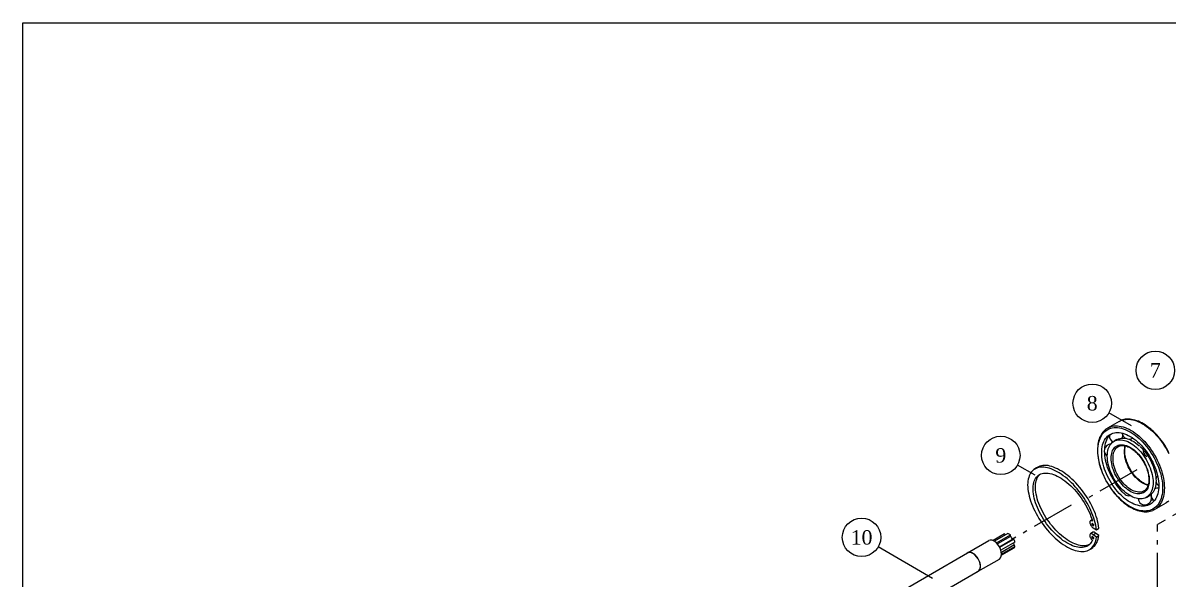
# Model space of a CAD drawing. Extents: x 985 to 3041, y -402 to 1051.
# Drawn here: x 985 to 2324, y 401 to 1051 of the extents above; entities that cross this region are included whole.
import ezdxf
from ezdxf.enums import TextEntityAlignment as Align

# ---------------------------------------------------------------- set-up
doc = ezdxf.new("R2010")
doc.units = 0
doc.header["$LTSCALE"] = 5
doc.linetypes.add('CENTER', pattern=[15, 10, -2, 1, -2])
for name, color, linetype in [('5', 3, 'CONTINUOUS'), ('6', 2, 'CONTINUOUS'), ('7', 4, 'CENTER'), ('8', 1, 'CONTINUOUS'), ('P08-滾珠軸承_6212Z', 8, 'CONTINUOUS'), ('P09-C型扣環_R110', 9, 'CONTINUOUS'), ('P10-第一齒輪', 10, 'CONTINUOUS')]:
    doc.layers.add(name, color=color, linetype=linetype)
doc.styles.add('BEAR', font='Times New Roman.ttf')
doc.styles.get("Standard").update_dxf_attribs({"font": 'romans.shx', "bigfont": 'chineset.shx'})

# ---------------------------------------------------------------- blocks, each defined once
blk = doc.blocks.new('件號')
at = {"layer": '5'}
blk.add_circle((0, 4), 4, dxfattribs=at)
at = {"layer": '6'}
blk.add_attdef('件號', text='', height=3, dxfattribs=at).set_placement((0, 4), align=Align.MIDDLE)

msp = doc.modelspace()

# ---------------------------------------------------------------- linework, layer by layer
at = {"layer": '5'}
for p, q in [((2281.4, 580), (2254.9, 595.2)), ((2168.9, 522.2), (2148.1, 534.2)), ((2048.9, 401.6), (1985.3, 438.4))]:
    msp.add_line(p, q, dxfattribs=at)
at = {"layer": '7'}
for p, q in [((2450.7, 544.8), (2311.9, 464.6)), ((2287.8, 528.7), (2230.1, 495.3)), ((2211, 487.2), (2142.4, 447.6)), ((2311.9, 306.4), (2311.9, 464.6))]:
    msp.add_line(p, q, dxfattribs=at)
at = {"layer": '8'}
msp.add_lwpolyline([(985.1, 1051.5), (3041, 1051.5), (3041, -402.2), (985.1, -402.2)], close=True, dxfattribs=at)
at = {"layer": 'P08-滾珠軸承_6212Z'}
for p, q in [((2266.9, 585.2), (2253.5, 577.5)), ((2264.4, 564), (2261, 562)), ((2271.1, 567.6), (2271.7, 568.1)), ((2259.1, 560.7), (2259.2, 561.6)), ((2265.8, 555.7), (2266, 555.8)), ((2297, 561.4), (2297, 561.5)), ((2297, 561.4), (2297, 561.3)), ((2297, 495.4), (2297, 495.5)), ((2298.8, 496.4), (2302.3, 498.4)), ((2305, 495.8), (2304.7, 495.9)), ((2312, 499.3), (2312, 499.4)), ((2297, 495.4), (2297, 495.3)), ((2308.5, 482.2), (2306.2, 481.1)), ((2308.5, 482.2), (2321.9, 490))]:
    msp.add_line(p, q, dxfattribs=at)
for points in [[(2251.5, 576.2), (2251.5, 576.2), (2250.2, 575.1), (2249, 573.9), (2247.9, 572.6), (2246.8, 571.2), (2245.9, 569.7), (2245, 568.1), (2244.2, 566.4), (2243.5, 564.5), (2243, 562.6), (2242.5, 560.6), (2242.1, 558.5), (2241.9, 556.4), (2241.7, 554.1), (2241.6, 552), (2241.6, 551.7)], [(2242.1, 551.1), (2242.2, 553.7), (2242.4, 556.3), (2242.7, 558.7), (2243.2, 561.1), (2243.9, 563.3), (2244.6, 565.4), (2245.5, 567.3), (2246.6, 569.1), (2247.7, 570.8), (2249, 572.3), (2250.4, 573.6), (2252, 574.8), (2253.6, 575.8), (2255.3, 576.6), (2257.1, 577.3), (2259, 577.7), (2261, 578), (2263, 578.1), (2265.2, 578), (2267.3, 577.7), (2269.6, 577.2), (2271.8, 576.6), (2274.1, 575.8), (2276.4, 574.7), (2278.7, 573.6), (2281.1, 572.2), (2283.4, 570.7), (2285.7, 569.1), (2288, 567.2), (2290.3, 565.3), (2292.5, 563.2), (2294.7, 561), (2296.8, 558.6), (2298.8, 556.1), (2300.8, 553.6), (2302.7, 550.9), (2304.5, 548.2), (2306.2, 545.4), (2307.9, 542.5), (2309.4, 539.6), (2310.8, 536.6), (2312.1, 533.7), (2313.2, 530.7), (2314.3, 527.7), (2315.2, 524.6), (2316, 521.7), (2316.6, 518.7), (2317.1, 515.8), (2317.5, 512.9), (2317.7, 510.1), (2317.7, 507.4), (2317.7, 504.7), (2317.5, 502.2), (2317.1, 499.7), (2316.6, 497.4), (2316, 495.2), (2315.2, 493.1), (2314.3, 491.1), (2313.2, 489.3), (2312.1, 487.7), (2310.8, 486.2), (2309.4, 484.8), (2307.9, 483.7), (2306.2, 482.7), (2304.5, 481.8), (2302.7, 481.2), (2300.8, 480.8), (2298.8, 480.5), (2296.8, 480.4), (2294.7, 480.5), (2292.5, 480.8), (2290.3, 481.2), (2288, 481.9), (2285.7, 482.7), (2283.4, 483.7), (2281.1, 484.9), (2278.7, 486.2), (2276.4, 487.7), (2274.1, 489.4), (2271.8, 491.2), (2269.6, 493.2), (2267.3, 495.3), (2265.2, 497.5), (2263, 499.9), (2261, 502.3), (2259, 504.9), (2257.1, 507.5), (2255.3, 510.3), (2253.6, 513.1), (2252, 515.9), (2250.4, 518.9), (2249, 521.8), (2247.7, 524.8), (2246.6, 527.8), (2245.5, 530.8), (2244.6, 533.8), (2243.9, 536.8), (2243.2, 539.8), (2242.7, 542.7), (2242.4, 545.5), (2242.2, 548.3), (2242.1, 551.1)], [(2251.6, 576.3), (2251.9, 576.4), (2253.5, 577.5), (2255.2, 578.3), (2255.6, 578.5)], [(2255.6, 578.5), (2257, 579), (2258.9, 579.6), (2260.9, 579.9), (2262.9, 580), (2265, 580), (2267.2, 579.8), (2269.4, 579.4), (2271.7, 578.8), (2274, 578.1), (2276.3, 577.1), (2278.6, 576), (2281, 574.8), (2283.3, 573.3), (2285.7, 571.7), (2288, 570), (2290.3, 568.1), (2292.5, 566), (2294.8, 563.9), (2296.9, 561.6), (2299, 559.2), (2301.1, 556.7), (2303.1, 554.1), (2305, 551.4), (2306.8, 548.6), (2308.5, 545.7), (2310.1, 542.8), (2311.6, 539.9), (2313, 536.9), (2314.3, 533.9), (2315.4, 530.8), (2316.4, 527.8), (2317.3, 524.8), (2318.1, 521.8), (2318.7, 518.8), (2319.2, 515.9), (2319.6, 513), (2319.8, 510.1), (2319.9, 507.4), (2319.8, 504.7), (2319.6, 502.1), (2319.2, 499.7), (2318.7, 497.3), (2318.1, 495), (2317.3, 492.9), (2316.4, 490.9), (2315.4, 489.1), (2314.3, 487.4), (2313, 485.9), (2311.6, 484.5), (2309.7, 482.9)], [(2266.9, 585.2), (2268.6, 586.1), (2269.1, 586.3)], [(2269.1, 586.3), (2270.4, 586.8), (2272.3, 587.3), (2274.3, 587.6), (2276.3, 587.8), (2278.4, 587.8), (2280.6, 587.6), (2282.8, 587.2), (2285.1, 586.6), (2287.4, 585.8), (2289.7, 584.9), (2292.1, 583.8), (2294.4, 582.5), (2296.8, 581.1), (2299.1, 579.5), (2301.4, 577.7), (2303.7, 575.8), (2306, 573.8), (2308.2, 571.6), (2310.4, 569.3), (2312.5, 566.9), (2314.5, 564.4), (2316.5, 561.8), (2318.4, 559.1), (2320.2, 556.3), (2321.9, 553.5), (2323.5, 550.6), (2325, 547.6)], [(2325.1, 548.9), (2323.8, 551.4), (2322.4, 553.9), (2321, 556.3), (2319.5, 558.6), (2317.9, 560.9), (2316.3, 563.2), (2314.6, 565.4), (2312.8, 567.5), (2311, 569.5), (2309.2, 571.5), (2307.3, 573.3), (2305.4, 575.1), (2303.5, 576.8), (2301.5, 578.3), (2299.5, 579.8), (2297.5, 581.1), (2295.5, 582.4), (2293.5, 583.5), (2291.5, 584.5), (2289.5, 585.4), (2287.5, 586.1), (2285.5, 586.8), (2283.5, 587.3), (2281.6, 587.6), (2279.7, 587.8), (2277.8, 587.9), (2276, 587.9), (2274.2, 587.7), (2272.5, 587.4), (2270.9, 587), (2269.3, 586.4), (2269.2, 586.3)], [(2246.6, 548.5), (2246.7, 550.9), (2246.9, 553.3), (2247.2, 555.6), (2247.7, 557.8), (2248.4, 559.8), (2249.1, 561.7), (2250, 563.5), (2251.1, 565.1), (2252.2, 566.6), (2253.5, 567.9), (2254.9, 569.1), (2256.3, 570), (2257.9, 570.8), (2259.6, 571.5), (2261.4, 571.9), (2263.3, 572.2), (2265.2, 572.2), (2267.2, 572.1), (2269.2, 571.8), (2271.3, 571.4), (2273.4, 570.7), (2275.6, 569.9), (2277.7, 568.9), (2279.9, 567.7), (2282.1, 566.4), (2284.3, 564.9), (2286.4, 563.2), (2288.5, 561.4), (2290.6, 559.5), (2292.7, 557.4), (2294.6, 555.2), (2296.6, 552.9), (2298.4, 550.5), (2300.2, 548), (2301.9, 545.5), (2303.5, 542.8), (2305, 540.1), (2306.3, 537.4), (2307.6, 534.6), (2308.8, 531.8), (2309.8, 529), (2310.7, 526.2), (2311.5, 523.4), (2312.1, 520.6), (2312.6, 517.9), (2312.9, 515.2), (2313.2, 512.6), (2313.2, 510), (2313.2, 507.5), (2312.9, 505.1), (2312.6, 502.9), (2312.1, 500.7), (2311.5, 498.7), (2310.7, 496.7), (2309.8, 495), (2308.8, 493.3), (2307.6, 491.9), (2306.3, 490.6), (2305, 489.4), (2303.5, 488.4), (2301.9, 487.6), (2300.2, 487), (2298.4, 486.6), (2296.6, 486.3), (2294.6, 486.2), (2292.7, 486.3), (2290.6, 486.6), (2288.5, 487.1), (2286.4, 487.7), (2284.3, 488.6), (2282.1, 489.6), (2279.9, 490.8), (2277.7, 492.1), (2275.6, 493.6), (2273.4, 495.2), (2271.3, 497), (2269.2, 499), (2267.2, 501), (2265.2, 503.2), (2263.3, 505.5), (2261.4, 507.9), (2259.6, 510.4), (2257.9, 513), (2256.3, 515.6), (2254.9, 518.3), (2253.5, 521.1), (2252.2, 523.8), (2251.1, 526.7), (2250, 529.5), (2249.1, 532.3), (2248.4, 535.1), (2247.7, 537.9), (2247.2, 540.6), (2246.9, 543.3), (2246.7, 545.9), (2246.6, 548.5)], [(2250, 550.4), (2250.1, 552.9), (2250.3, 555.3), (2250.7, 557.6), (2251.1, 559.7), (2251.8, 561.8), (2252.5, 563.7), (2253.4, 565.5), (2254.5, 567.1), (2255.6, 568.6), (2256.9, 569.9), (2258.1, 570.9)], [(2253.1, 544.7), (2253.2, 546.9), (2253.4, 549), (2253.8, 551.1), (2254.3, 553), (2254.9, 554.7), (2255.7, 556.4), (2256.6, 557.9), (2257.6, 559.2), (2258.7, 560.4), (2260, 561.4), (2261.3, 562.2), (2262.8, 562.9), (2264.3, 563.4), (2266, 563.7), (2267.7, 563.8), (2269.4, 563.7), (2271.3, 563.5), (2273.1, 563.1), (2275, 562.5), (2277, 561.7), (2278.9, 560.7), (2280.9, 559.6), (2282.8, 558.3), (2284.8, 556.8), (2286.7, 555.2), (2288.6, 553.5), (2290.4, 551.7), (2292.2, 549.7), (2293.9, 547.6), (2295.5, 545.4), (2297, 543.1), (2298.5, 540.8), (2299.9, 538.4), (2301.1, 535.9), (2302.2, 533.4), (2303.3, 530.9), (2304.2, 528.4), (2304.9, 525.8), (2305.6, 523.3), (2306.1, 520.9), (2306.4, 518.4), (2306.6, 516.1), (2306.7, 513.8), (2306.6, 511.6), (2306.4, 509.4), (2306.1, 507.4), (2305.6, 505.5), (2304.9, 503.7), (2304.2, 502.1), (2303.3, 500.6), (2302.2, 499.3), (2301.1, 498.1), (2299.9, 497.1), (2298.5, 496.2), (2297, 495.6), (2295.5, 495.1), (2293.9, 494.8), (2292.2, 494.7), (2290.4, 494.7), (2288.6, 495), (2286.7, 495.4), (2284.8, 496), (2282.8, 496.8), (2280.9, 497.8), (2278.9, 498.9), (2277, 500.2), (2275, 501.6), (2273.1, 503.2), (2271.3, 505), (2269.4, 506.8), (2267.7, 508.8), (2266, 510.9), (2264.3, 513.1), (2262.8, 515.3), (2261.3, 517.7), (2260, 520.1), (2258.7, 522.6), (2257.6, 525.1), (2256.6, 527.6), (2255.7, 530.1), (2254.9, 532.6), (2254.3, 535.1), (2253.8, 537.6), (2253.4, 540), (2253.2, 542.4), (2253.1, 544.7)], [(2264.4, 564), (2264.7, 564.2), (2266.2, 564.9), (2267.7, 565.4), (2269.4, 565.7), (2271.1, 565.8), (2272.9, 565.7), (2274.7, 565.5), (2276.6, 565), (2278.5, 564.4), (2280.4, 563.6), (2282.4, 562.7), (2284.3, 561.6), (2286.3, 560.3), (2288.2, 558.8), (2290.1, 557.2), (2290.9, 556.5)], [(2241.6, 551.7), (2241.7, 550.5), (2241.8, 548.1), (2242, 545.7), (2242.3, 543.2), (2242.7, 540.7), (2243.2, 538.2), (2243.8, 535.6), (2244.5, 533.1), (2245.3, 530.5), (2246.2, 527.9), (2247.2, 525.4), (2248.3, 522.8), (2249.4, 520.3), (2250.7, 517.8), (2252, 515.3), (2253.4, 512.9), (2254.8, 510.5), (2256.4, 508.1), (2258, 505.8), (2259.6, 503.6), (2261.3, 501.4), (2263.1, 499.4), (2264.9, 497.3), (2266.8, 495.4), (2268.6, 493.6), (2270.6, 491.9), (2272.5, 490.2), (2274.5, 488.7), (2276.5, 487.2), (2278.5, 485.9), (2280.5, 484.7), (2282.5, 483.6), (2284.5, 482.7), (2286.5, 481.8), (2288.5, 481.1), (2290.5, 480.5), (2292.4, 480.1), (2294.4, 479.7), (2296.2, 479.6), (2298.1, 479.5), (2299.9, 479.6), (2301.7, 479.8), (2303.4, 480.2), (2305, 480.6), (2306.2, 481.1)], [(2256.3, 524.3), (2255.6, 525.8), (2254.5, 528.6), (2253.4, 531.4), (2252.5, 534.3), (2251.8, 537.1), (2251.1, 539.8), (2250.7, 542.6), (2250.3, 545.3), (2250.1, 547.9), (2250, 550.4)], [(2257.6, 542.1), (2257.7, 544.1), (2257.9, 546.1), (2258.3, 547.9), (2258.8, 549.6), (2259.4, 551.1), (2260.2, 552.6), (2261.1, 553.8), (2262.1, 555), (2263.2, 555.9), (2264.5, 556.7), (2265.8, 557.3), (2267.3, 557.7), (2268.8, 557.9), (2270.4, 558), (2272, 557.8), (2273.7, 557.5), (2275.5, 557), (2277.2, 556.3), (2279, 555.5), (2280.8, 554.4), (2282.6, 553.2), (2284.4, 551.9), (2286.1, 550.4), (2287.8, 548.7), (2289.5, 547), (2291, 545.1), (2292.6, 543.1), (2294, 541), (2295.3, 538.9), (2296.6, 536.7), (2297.7, 534.4), (2298.7, 532.1), (2299.6, 529.8), (2300.4, 527.5), (2301, 525.2), (2301.5, 522.9), (2301.9, 520.7), (2302.1, 518.5), (2302.2, 516.4), (2302.1, 514.3), (2301.9, 512.4), (2301.5, 510.6), (2301, 508.9), (2300.4, 507.3), (2299.6, 505.9), (2298.7, 504.6), (2297.7, 503.5), (2296.6, 502.6), (2295.3, 501.8), (2294, 501.2), (2292.6, 500.8), (2291, 500.5), (2289.5, 500.5), (2287.8, 500.6), (2286.1, 501), (2284.4, 501.5), (2282.6, 502.1), (2280.8, 503), (2279, 504.1), (2277.2, 505.2), (2275.5, 506.6), (2273.7, 508.1), (2272, 509.7), (2270.4, 511.5), (2268.8, 513.4), (2267.3, 515.4), (2265.8, 517.4), (2264.5, 519.6), (2263.2, 521.8), (2262.1, 524.1), (2261.1, 526.4), (2260.2, 528.7), (2259.4, 531), (2258.8, 533.3), (2258.3, 535.6), (2257.9, 537.8), (2257.7, 540), (2257.6, 542.1)], [(2259.8, 542.1), (2259.8, 544.1), (2260, 546), (2260.4, 547.7), (2260.9, 549.4), (2261.5, 550.9), (2262.3, 552.3), (2263.2, 553.5), (2264.2, 554.6), (2265.4, 555.4), (2265.8, 555.7)], [(2265.8, 555.7), (2266.1, 555.9), (2267.2, 556.4), (2268.3, 556.8), (2269.4, 557), (2270.6, 557.1), (2271.9, 557.1), (2273.2, 556.9), (2274.5, 556.6), (2275.9, 556.2), (2277.3, 555.7), (2278.7, 555.1), (2280.2, 554.3), (2281.6, 553.4), (2283, 552.4), (2284.5, 551.3), (2285.9, 550.1), (2287.3, 548.8), (2288.6, 547.4), (2289.9, 546), (2291.2, 544.4), (2292.5, 542.8), (2293.6, 541.1), (2294.7, 539.3), (2295.8, 537.5), (2296.8, 535.7), (2297.7, 533.8), (2298.5, 532), (2299.2, 530.1), (2299.9, 528.2), (2300.4, 526.3), (2300.9, 524.4), (2301.2, 522.6), (2301.5, 520.8), (2301.7, 519.1), (2301.7, 517.4), (2301.7, 515.7), (2301.6, 514.2), (2301.4, 512.7), (2301.1, 511.3), (2300.7, 510), (2300.2, 508.7), (2299.6, 507.6), (2299, 506.6), (2298.2, 505.7), (2297.4, 504.9), (2296.5, 504.2), (2296, 503.9)], [(2273.2, 549.8), (2273.3, 551.8), (2273.5, 553.7), (2273.8, 555.5), (2274.2, 556.7)], [(2300.9, 510.5), (2299.6, 510.8), (2297.9, 511.4), (2296.2, 512.2), (2294.4, 513.1), (2292.7, 514.2), (2290.9, 515.5), (2289.2, 516.9), (2287.5, 518.4), (2285.9, 520.1), (2284.3, 521.9), (2282.8, 523.8), (2281.4, 525.8), (2280, 527.9), (2278.8, 530), (2277.7, 532.2), (2276.6, 534.5), (2275.7, 536.7), (2275, 539), (2274.3, 541.2), (2273.8, 543.5), (2273.5, 545.6), (2273.3, 547.8), (2273.2, 549.8)], [(2300.9, 510.8), (2300.5, 510.9), (2299.1, 511.3), (2297.7, 511.9), (2296.3, 512.6), (2294.9, 513.3), (2293.4, 514.3), (2292, 515.3), (2290.6, 516.4), (2289.2, 517.6), (2287.8, 519), (2286.4, 520.4), (2285.1, 521.9), (2283.8, 523.4), (2282.6, 525.1), (2281.5, 526.8), (2280.4, 528.6), (2279.3, 530.4), (2278.4, 532.2), (2277.5, 534.1), (2276.7, 535.9), (2276, 537.8), (2275.4, 539.7), (2274.8, 541.6), (2274.4, 543.5), (2274.1, 545.3), (2273.8, 547.1), (2273.7, 548.8), (2273.6, 550.5), (2273.6, 551.3), (2273.7, 552.9), (2273.9, 554.4), (2274.2, 555.8), (2274.5, 556.7)], [(2291.7, 555.7), (2292, 555.5), (2293.8, 553.6), (2295.6, 551.6), (2297.3, 549.6), (2298.9, 547.4), (2300.5, 545.1), (2301.9, 542.7), (2303.3, 540.3), (2304.5, 537.9), (2304.6, 537.8)], [(2296, 503.9), (2295.3, 503.5), (2294, 503), (2292.6, 502.6), (2291.1, 502.5), (2289.5, 502.5), (2287.9, 502.7), (2286.2, 503.1), (2284.5, 503.7), (2282.7, 504.4), (2281, 505.3), (2279.2, 506.4), (2277.5, 507.7), (2275.8, 509.1), (2274.1, 510.7), (2272.4, 512.3), (2270.9, 514.1), (2269.4, 516), (2267.9, 518), (2266.6, 520.1), (2265.4, 522.3), (2264.2, 524.5), (2263.2, 526.7), (2262.3, 529), (2261.5, 531.2), (2260.9, 533.5), (2260.4, 535.7), (2260, 537.9), (2259.8, 540), (2259.8, 542.1)], [(2305.4, 535.9), (2305.7, 535.4), (2306.7, 532.9), (2307.6, 530.3), (2308.3, 527.8), (2309, 525.3), (2309.5, 522.8), (2309.8, 520.4), (2310, 518), (2310.1, 515.7), (2310, 513.5), (2309.8, 511.4), (2309.5, 509.4), (2309, 507.5), (2308.3, 505.7), (2307.6, 504.1), (2306.7, 502.6), (2305.7, 501.2), (2304.5, 500.1), (2303.3, 499.1), (2302.3, 498.4)], [(2272.2, 501.3), (2270.6, 503), (2268.6, 505.2), (2266.7, 507.5), (2264.8, 509.9), (2263, 512.4), (2261.4, 515), (2259.8, 517.6), (2258.3, 520.3), (2256.9, 523), (2256.3, 524.3)], [(2307.1, 493.2), (2306.8, 493.2), (2304.8, 493.3), (2304.5, 493.4)], [(2323.9, 491.3), (2323.5, 491), (2321.9, 490), (2321.9, 490)], [(2325, 492.2), (2323.9, 491.3)], [(2324, 491.4), (2324.3, 491.6)]]:
    msp.add_lwpolyline(points, dxfattribs=at)
for centre, radius, start, end in [((2263.4, 568.2), 7.78, 177.0675, 242.476), ((2263.4, 568.2), 7.78, 17.711, 26.3723), ((2278.4, 572.1), 7.78, 184.0481, 237.055), ((2263.4, 568.2), 7.78, 342.1984, 0), ((2263.4, 568.2), 7.78, 0, 11.6195), ((2278.4, 572.1), 7.78, 272.7253, 305.873), ((2257.6, 551.1), 7.78, 191.8129, 234.5435), ((2257.6, 551.1), 7.78, 92.6448, 166.1296), ((2302.9, 551.3), 7.78, 164.5066, 242.367), ((2312, 540.1), 7.78, 170.8393, 240.4106), ((2317.7, 516.4), 7.78, 138.6477, 170.5677), ((2317.7, 516.4), 7.78, 191.0382, 234.5431), ((2319.6, 545.9), 65, 223.3226, 225.4094), ((2278.4, 506.1), 7.78, 235.2351, 279.7362), ((2297, 495.4), 7.78, 17.711, 30.7309), ((2312, 499.3), 7.78, 176.1962, 240.4185), ((2297, 495.4), 7.78, 0, 11.6195), ((2312, 499.3), 7.78, 81.7082, 116.2094), ((2297, 495.4), 7.78, 183.6892, 236.3103), ((2297, 495.4), 7.78, 236.3103, 294.7172), ((2297, 495.4), 7.78, 294.7172, 0)]:
    msp.add_arc(centre, radius, start, end, dxfattribs=at)
at = {"layer": 'P09-C型扣環_R110'}
for p, q in [((2170.3, 531), (2167.4, 529)), ((2235.3, 470.2), (2233.3, 468.8)), ((2236.1, 455.6), (2233.3, 453.6)), ((2236.6, 460.8), (2240.4, 458.5)), ((2240.4, 458.5), (2243.2, 460.5)), ((2236.6, 452.7), (2239.5, 454.7)), ((2240.4, 449.7), (2236.6, 452.7)), ((2243.2, 451.7), (2239.5, 454.7)), ((2240.4, 449.7), (2243.2, 451.7)), ((2233.3, 435.9), (2236.1, 437.9))]:
    msp.add_line(p, q, dxfattribs=at)
for points in [[(2240.4, 458.5), (2240.1, 461.1), (2239.6, 463.8), (2239, 466.6), (2238.2, 469.4), (2237.4, 472.2), (2236.3, 475.1), (2235.2, 478), (2233.9, 480.9), (2232.6, 483.9), (2231.1, 486.8), (2229.4, 489.7), (2227.7, 492.6), (2225.9, 495.5), (2224, 498.3), (2222.1, 501), (2220, 503.7), (2217.9, 506.3), (2215.7, 508.8), (2213.5, 511.3), (2211.2, 513.6), (2208.8, 515.8), (2206.5, 517.9), (2204.1, 519.9), (2201.7, 521.7), (2199.3, 523.4), (2196.9, 525), (2194.6, 526.4), (2192.2, 527.6), (2189.9, 528.7), (2187.6, 529.7), (2185.3, 530.4), (2183.1, 531), (2181, 531.5), (2178.9, 531.7), (2176.9, 531.8), (2175, 531.7), (2173.2, 531.4), (2171.5, 531), (2169.9, 530.3), (2168.4, 529.5), (2167, 528.6), (2165.7, 527.5), (2164.5, 526.2), (2163.5, 524.8), (2162.6, 523.2), (2161.8, 521.5), (2161.2, 519.6), (2160.7, 517.6), (2160.3, 515.5), (2160.1, 513.3), (2160, 510.9), (2160.1, 508.5), (2160.3, 505.9), (2160.7, 503.3), (2161.2, 500.6), (2161.8, 497.9), (2162.6, 495), (2163.5, 492.2), (2164.5, 489.3), (2165.7, 486.4), (2167, 483.5), (2168.4, 480.5), (2169.9, 477.6), (2171.5, 474.7), (2173.2, 471.8), (2175, 469), (2176.9, 466.2), (2178.9, 463.4), (2181, 460.7), (2183.1, 458.1), (2185.3, 455.6), (2187.6, 453.2), (2189.9, 450.9), (2192.2, 448.7), (2194.6, 446.6), (2196.9, 444.7), (2199.3, 442.8), (2201.7, 441.2), (2204.1, 439.6), (2206.5, 438.2), (2208.8, 437), (2211.2, 435.9), (2213.5, 435), (2215.7, 434.3), (2217.9, 433.7), (2220, 433.3), (2222.1, 433.1), (2224, 433.1), (2225.9, 433.2), (2227.7, 433.5), (2229.4, 433.9), (2231.1, 434.6), (2232.6, 435.4), (2233.9, 436.4), (2235.2, 437.5), (2236.3, 438.8), (2237.4, 440.3), (2238.2, 441.9), (2239, 443.6), (2239.6, 445.5), (2240.1, 447.5), (2240.4, 449.7)], [(2235.7, 446.2), (2234.9, 444.7), (2234, 443.2), (2233, 442), (2231.8, 440.9), (2230.5, 439.9), (2229.1, 439.1), (2227.6, 438.5), (2226, 438.1), (2224.3, 437.8), (2222.5, 437.7), (2220.6, 437.8), (2218.7, 438.1), (2216.7, 438.5), (2214.6, 439.1), (2212.4, 439.9), (2210.3, 440.8), (2208.1, 441.9), (2205.8, 443.2), (2203.6, 444.6), (2201.3, 446.1), (2199.1, 447.8), (2196.8, 449.7), (2194.6, 451.7), (2192.4, 453.7), (2190.3, 455.9), (2188.1, 458.2), (2186.1, 460.6), (2184.1, 463.1), (2182.2, 465.6), (2180.4, 468.2), (2178.6, 470.9), (2176.9, 473.6), (2175.4, 476.3), (2173.9, 479.1), (2172.6, 481.9), (2171.4, 484.6), (2170.3, 487.4), (2169.3, 490.1), (2168.5, 492.8), (2167.8, 495.4), (2167.2, 498), (2166.8, 500.5), (2166.5, 503), (2166.4, 505.3), (2166.4, 507.6), (2166.5, 509.7), (2166.8, 511.8), (2167.2, 513.7), (2167.8, 515.5), (2168.5, 517.1), (2169.3, 518.6), (2170.3, 520), (2171.4, 521.2), (2172.6, 522.2), (2173.9, 523.1), (2175.4, 523.8), (2176.9, 524.3), (2178.6, 524.7), (2180.4, 524.9), (2182.2, 524.9), (2184.1, 524.7), (2186.1, 524.4), (2188.1, 523.8), (2190.3, 523.2), (2192.4, 522.3), (2194.6, 521.3), (2196.8, 520.1), (2199.1, 518.8), (2201.3, 517.3), (2203.6, 515.7), (2205.8, 513.9), (2208.1, 512), (2210.3, 510), (2212.4, 507.9), (2214.6, 505.6), (2216.7, 503.3), (2218.7, 500.8), (2220.6, 498.3), (2222.5, 495.7), (2224.3, 493.1), (2226, 490.4), (2227.6, 487.7), (2229.1, 485), (2230.5, 482.2), (2231.8, 479.4), (2233, 476.7), (2234, 474), (2234.9, 471.2), (2235.7, 468.6)], [(2232.3, 441.3), (2232, 441.1), (2230.5, 440.5), (2228.9, 440.1), (2227.1, 439.8), (2225.3, 439.7), (2223.5, 439.8), (2221.5, 440.1), (2219.5, 440.5), (2217.4, 441.1), (2215.3, 441.9), (2213.1, 442.8), (2210.9, 443.9), (2208.7, 445.2), (2206.4, 446.6), (2204.1, 448.1), (2201.9, 449.8), (2199.7, 451.7), (2197.4, 453.7), (2195.2, 455.7), (2193.1, 457.9), (2191, 460.2), (2188.9, 462.6), (2186.9, 465.1), (2185, 467.6), (2183.2, 470.2), (2181.4, 472.9), (2179.8, 475.6), (2178.2, 478.3), (2176.8, 481.1), (2175.4, 483.9), (2174.2, 486.6), (2173.1, 489.4), (2172.1, 492.1), (2171.3, 494.8), (2170.6, 497.4), (2170, 500), (2169.6, 502.5), (2169.3, 505), (2169.2, 507.3), (2169.2, 509.6), (2169.3, 511.7), (2169.6, 513.8), (2170, 515.7), (2170.6, 517.5), (2171.3, 519.1), (2172.1, 520.6), (2173.1, 522), (2174.2, 523.2), (2174.3, 523.3)], [(2243.2, 460.5), (2242.9, 463.1), (2242.4, 465.8), (2241.8, 468.6), (2241.1, 471.4), (2240.2, 474.2), (2239.2, 477.1), (2238, 480), (2236.8, 482.9), (2235.4, 485.9), (2233.9, 488.8), (2232.3, 491.7), (2230.6, 494.6), (2228.8, 497.5), (2226.9, 500.3), (2224.9, 503), (2222.8, 505.7), (2220.7, 508.3), (2218.5, 510.8), (2216.3, 513.3), (2214, 515.6), (2211.7, 517.8), (2209.3, 519.9), (2206.9, 521.9), (2204.5, 523.7), (2202.2, 525.4), (2199.8, 527), (2197.4, 528.4), (2195, 529.6), (2192.7, 530.7), (2190.4, 531.7), (2188.1, 532.4), (2186, 533), (2183.8, 533.5), (2181.8, 533.7), (2179.8, 533.8), (2177.9, 533.7), (2176, 533.4), (2174.3, 533), (2172.7, 532.3), (2171.2, 531.5), (2170.3, 531)], [(2235.7, 468.6), (2235, 468.9), (2234.3, 469), (2233.7, 469), (2233.3, 468.8), (2232.9, 468.3), (2232.7, 467.8), (2232.6, 467.1), (2232.7, 466.3), (2233, 465.4), (2233.4, 464.5), (2233.9, 463.6), (2234.5, 462.7), (2235.2, 461.9), (2235.9, 461.3), (2236.6, 460.8)], [(2237.3, 463.9), (2237.2, 464.3), (2237, 464.8), (2236.7, 465.2), (2236.3, 465.6), (2236, 465.9), (2235.6, 465.9), (2235.3, 465.8), (2235.2, 465.6), (2235.2, 465.2), (2235.3, 464.7), (2235.6, 464.2), (2236, 463.8), (2236.3, 463.5), (2236.7, 463.3), (2237, 463.4), (2237.2, 463.5), (2237.3, 463.9)], [(2239.5, 454.7), (2238.7, 455.3), (2238, 455.6), (2237.3, 455.8), (2236.7, 455.8), (2236.2, 455.6), (2236.1, 455.6)], [(2236.6, 452.7), (2235.9, 453.3), (2235.2, 453.6), (2234.5, 453.8), (2233.9, 453.8), (2233.4, 453.6), (2233, 453.3), (2232.7, 452.7), (2232.6, 452.1), (2232.7, 451.3), (2232.9, 450.4), (2233.3, 449.5), (2233.7, 448.6), (2234.3, 447.7), (2235, 446.9), (2235.7, 446.2)], [(2237.3, 448.7), (2237.2, 449.1), (2237, 449.6), (2236.7, 450), (2236.3, 450.4), (2236, 450.6), (2235.6, 450.7), (2235.3, 450.6), (2235.2, 450.4), (2235.2, 450), (2235.3, 449.5), (2235.6, 449), (2236, 448.6), (2236.3, 448.3), (2236.7, 448.1), (2237, 448.2), (2237.2, 448.3), (2237.3, 448.7)], [(2236.1, 437.9), (2236.8, 438.4), (2238, 439.5), (2239.2, 440.8), (2240.2, 442.3), (2241.1, 443.9), (2241.8, 445.6), (2242.4, 447.5), (2242.9, 449.5), (2243.2, 451.7)]]:
    msp.add_lwpolyline(points, dxfattribs=at)
at = {"layer": 'P10-第一齒輪'}
for p, q in [((2089.7, 431.6), (2114.5, 445.9)), ((2133.1, 453.8), (2119.5, 445.9)), ((2137, 454.1), (2121.2, 445)), ((2123.6, 443.1), (2139.8, 452.5)), ((2139.8, 450.8), (2124.6, 442)), ((2127, 438.6), (2142.4, 447.5)), ((2127.3, 438.2), (2143.7, 447.6)), ((2145.1, 444), (2128.8, 434.6)), ((2134.2, 452.5), (2133.1, 453.8)), ((2139.8, 450.8), (2139.8, 452.5)), ((2142.4, 447.5), (2143.7, 447.6)), ((1998.3, 378.6), (2089.8, 431.4)), ((2143.9, 440.4), (2129.4, 432)), ((2143.7, 436.8), (2129.5, 428.6)), ((2129.6, 429.9), (2145.1, 438.8)), ((2143.9, 440.4), (2145.1, 438.8)), ((2102.2, 410), (2127, 424.3)), ((2010.6, 357.3), (2102.1, 410.1))]:
    msp.add_line(p, q, dxfattribs=at)
for centre, major_axis, start_param, end_param in [((2120.7, 435.1), (-6.2, 10.8), -3.141593, 0), ((2138.4, 445.3), (-5, 8.66), -0.986756, -0.58404), ((2138.4, 445.3), (-4, 6.93), -1.579915, -1.038078), ((2138.4, 445.3), (-5, 8.66), -2.033954, -1.631238), ((2138.4, 445.3), (-4, 6.93), -2.627113, -2.163335), ((2096, 420.8), (-6.3, 10.8), 2.962468, 6.46231), ((2096, 420.8), (-6.2, 10.7), -3.141593, 0), ((2138.4, 445.3), (-5, 8.66), -3.081151, -2.678435)]:
    msp.add_ellipse(centre, major_axis=major_axis, ratio=0.57735, start_param=start_param, end_param=end_param, dxfattribs=at)

# ---------------------------------------------------------------- block references
at = {"layer": '7'}
ref = msp.add_blockref('件號', (2309.3, 622.5), dxfattribs=dict(at, xscale=5.625, yscale=5.625, zscale=5.625))
ref.add_attrib('件號', '7', dxfattribs={"layer": '6', "height": 16.9, "style": 'BEAR'}).set_placement((2309.3, 645), align=Align.MIDDLE)
ref = msp.add_blockref('件號', (2235.5, 584), dxfattribs=dict(at, xscale=5.625, yscale=5.625, zscale=5.625))
ref.add_attrib('件號', '8', dxfattribs={"layer": '6', "height": 16.9, "style": 'BEAR'}).set_placement((2235.5, 606.5), align=Align.MIDDLE)
ref = msp.add_blockref('件號', (2128.6, 523), dxfattribs=dict(at, xscale=5.625, yscale=5.625, zscale=5.625))
ref.add_attrib('件號', '9', dxfattribs={"layer": '6', "height": 16.9, "style": 'BEAR'}).set_placement((2128.6, 545.5), align=Align.MIDDLE)
ref = msp.add_blockref('件號', (1965.8, 427.1), dxfattribs=dict(at, xscale=5.625, yscale=5.625, zscale=5.625))
ref.add_attrib('件號', '10', dxfattribs={"layer": '6', "height": 16.88, "style": 'BEAR'}).set_placement((1965.8, 449.6), align=Align.MIDDLE)

doc.saveas('drawing.dxf')
